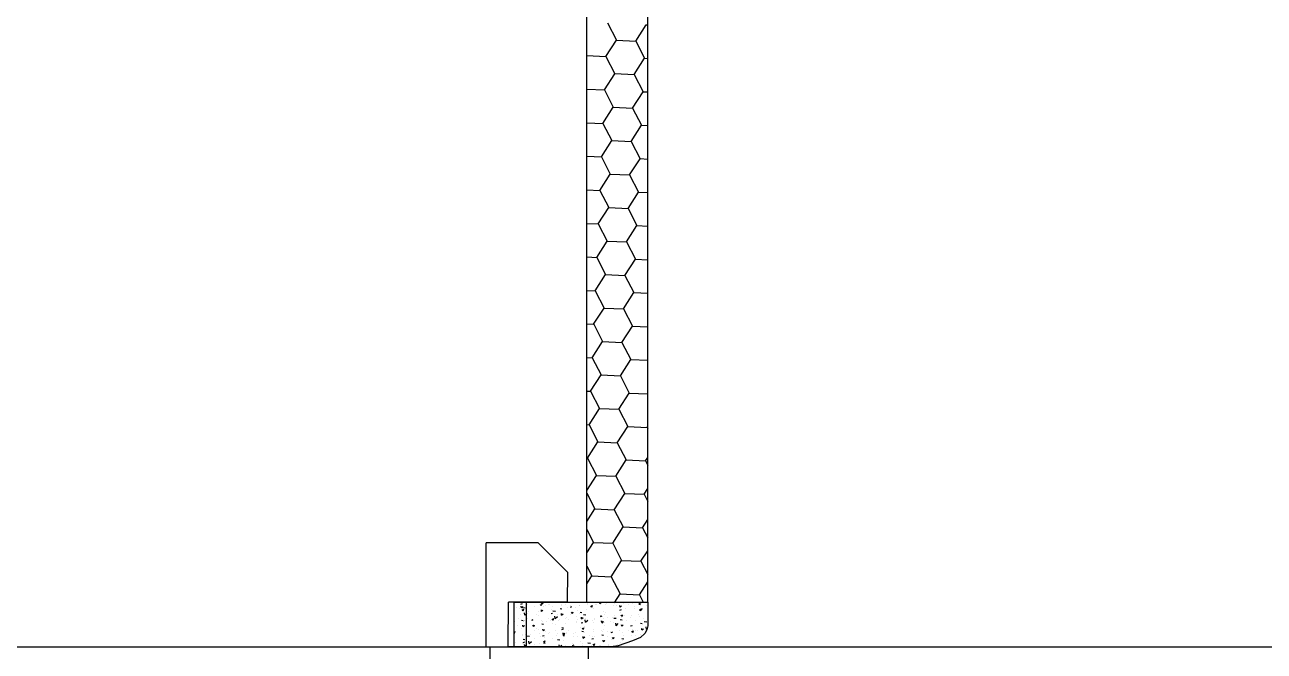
# Model space of a CAD drawing. Header units: feet. Extents: x 50754 to 76410, y 49660 to 67674.
# Drawn here: x 69991.1 to 70164.5, y 54500.6 to 54588.3 of the extents above; entities that cross this region are included whole.
import ezdxf

# ---------------------------------------------------------------- set-up
doc = ezdxf.new("R2010")
doc.units = ezdxf.units.FT
doc.linetypes.add('Amconstr', pattern=[9999, 9999, 0])
for name, color, linetype in [('1_HATCH', 8, 'Continuous'), ('1_LINE', 4, 'Continuous'), ('CKS_PROPERTY LINE', 5, 'Continuous'), ('MS GATE', 1, 'Continuous')]:
    doc.layers.add(name, color=color, linetype=linetype)

# ---------------------------------------------------------------- blocks, each defined once
blk = doc.blocks.new('admin enlclave road')
at = {"layer": '1_HATCH'}
h = blk.add_hatch(dxfattribs=at)
h.set_pattern_fill('AR-CONC', color=256, scale=3, style=0)
h.set_pattern_definition([(50, (-5338.741, -22376.413), (21.5178055, -1.882564), [2.25, -24.75]), (355, (-5338.74, -22376.413), (-4.16254, 22.565764), [1.8, -19.8]), (100.4514, (-5336.948, -22376.57), (17.3552815, 20.683186), [1.912206, -21.034263]), (46.1842, (-5338.74, -22370.413), (32.017231, -4.96557), [3.375, -37.125]), (96.6356, (-5336.073, -22370.827), (28.039881, 29.223536), [2.868309, -31.55139]), (351.1842, (-5338.74, -22370.413), (28.039858, 29.223558), [2.7, -29.7]), (21, (-5335.741, -22371.913), (17.9072116, -12.078567), [2.25, -24.75]), (326, (-5335.74, -22371.913), (7.29946, 21.754501), [1.8, -19.8]), (71.4514, (-5334.249, -22372.92), (25.206679, 9.675915), [1.912206, -21.034263]), (37.5, (-5338.741, -22376.4134), (0.3647957, 9.9868156), [0, -19.56, 0, -20.1, 0, -19.875]), (7.5, (-5338.741, -22376.413), (7.8920861, 11.8323514), [0, -11.46, 0, -19.11, 0, -7.575]), (327.5, (-5345.431, -22376.4134), (16.0146731, -0.6766462), [0, -7.5, 0, -23.4, 0, -31.05]), (317.5, (-5348.431, -22376.413), (17.495585, 3.0031495), [0, -9.75, 0, -15.54, 0, -22.05])])
h.paths.add_polyline_path([(44845.5128, -5362.2184), (44845.585, -5362.2085), (44845.6115, -5362.4011), (44845.5922, -5362.4037), (44845.6116, -5362.5483), (44845.5591, -5362.5555)])
h = blk.add_hatch(dxfattribs=at)
h.set_pattern_fill('AR-CONC', color=256, scale=3, style=0)
h.set_pattern_definition([(50, (-5368.925, -22376.413), (21.5178055, -1.882564), [2.25, -24.75]), (355, (-5368.925, -22376.413), (-4.16254, 22.565764), [1.8, -19.8]), (100.4514, (-5367.132, -22376.57), (17.3552815, 20.683186), [1.912206, -21.034263]), (46.1842, (-5368.925, -22370.413), (32.017231, -4.96557), [3.375, -37.125]), (96.6356, (-5366.257, -22370.827), (28.039881, 29.223536), [2.868309, -31.55139]), (351.1842, (-5368.925, -22370.413), (28.039858, 29.223558), [2.7, -29.7]), (21, (-5365.925, -22371.913), (17.9072116, -12.078567), [2.25, -24.75]), (326, (-5365.925, -22371.913), (7.29946, 21.754501), [1.8, -19.8]), (71.4514, (-5364.433, -22372.92), (25.206679, 9.675915), [1.912206, -21.034263]), (37.5, (-5368.925, -22376.4134), (0.3647957, 9.9868156), [0, -19.56, 0, -20.1, 0, -19.875]), (7.5, (-5368.925, -22376.413), (7.8920861, 11.8323514), [0, -11.46, 0, -19.11, 0, -7.575]), (327.5, (-5375.615, -22376.4134), (16.0146731, -0.6766462), [0, -7.5, 0, -23.4, 0, -31.05]), (317.5, (-5378.615, -22376.413), (17.495585, 3.0031495), [0, -9.75, 0, -15.54, 0, -22.05])])
h.paths.add_polyline_path([(44845.7909, -5362.2783), (44845.8041, -5362.3746), (44845.6115, -5362.4011), (44845.585, -5362.2085), (44845.6813, -5362.1952)])
h = blk.add_hatch(dxfattribs=at)
h.set_pattern_fill('ANSI31', color=256, scale=10, style=0)
h.set_pattern_definition([(45, (-5338.7411, -22374.4134), (-0.883883476, 0.883883476), [])])
h.paths.add_polyline_path([(44845.6115, -5362.4011), (44845.6307, -5362.3985), (44845.6502, -5362.543), (44845.6309, -5362.5457)])
at = {"layer": '1_HATCH', "color": 253, "linetype": 'Continuous'}
for p, q in [((44845.7744, -5360.5197), (44845.8011, -5360.462)), ((44845.8011, -5360.462), (44845.8062, -5360.4615)), ((44845.6746, -5360.4735), (44845.7112, -5360.5254)), ((44845.6846, -5360.5831), (44845.7112, -5360.5254)), ((44845.7112, -5360.5254), (44845.7744, -5360.5197)), ((44845.7745, -5360.5197), (44845.8111, -5360.5716)), ((44845.6218, -5360.5888), (44845.6846, -5360.5831)), ((44845.6846, -5360.5831), (44845.7212, -5360.635)), ((44845.7844, -5360.6292), (44845.811, -5360.5716)), ((44845.811, -5360.5715), (44845.8212, -5360.5706)), ((44845.6945, -5360.6926), (44845.7212, -5360.635)), ((44845.7212, -5360.6349), (44845.7844, -5360.6292)), ((44845.7844, -5360.6292), (44845.821, -5360.6811)), ((44845.6368, -5360.6979), (44845.6945, -5360.6926)), ((44845.6946, -5360.6926), (44845.7312, -5360.7445)), ((44845.7944, -5360.7387), (44845.821, -5360.6811)), ((44845.821, -5360.6811), (44845.8361, -5360.6797)), ((44845.7045, -5360.8021), (44845.7311, -5360.7445)), ((44845.7311, -5360.7445), (44845.7944, -5360.7387)), ((44845.7944, -5360.7387), (44845.831, -5360.7906)), ((44845.6517, -5360.8069), (44845.7045, -5360.8021)), ((44845.7045, -5360.8021), (44845.7411, -5360.854)), ((44845.8044, -5360.8483), (44845.831, -5360.7906)), ((44845.831, -5360.7906), (44845.8511, -5360.7888)), ((44845.7145, -5360.9117), (44845.7411, -5360.854)), ((44845.7411, -5360.854), (44845.8044, -5360.8483)), ((44845.8044, -5360.8483), (44845.841, -5360.9002)), ((44845.8143, -5360.9578), (44845.841, -5360.9002)), ((44845.841, -5360.9001), (44845.8661, -5360.8979)), ((44845.6667, -5360.916), (44845.7145, -5360.9117)), ((44845.7145, -5360.9117), (44845.7511, -5360.9636)), ((44845.7245, -5361.0212), (44845.7511, -5360.9636)), ((44845.7511, -5360.9635), (44845.8143, -5360.9578)), ((44845.8143, -5360.9578), (44845.851, -5361.0097)), ((44845.6817, -5361.0251), (44845.7245, -5361.0212)), ((44845.7245, -5361.0212), (44845.7611, -5361.0731)), ((44845.8243, -5361.0673), (44845.8509, -5361.0097)), ((44845.8509, -5361.0097), (44845.8811, -5361.0069)), ((44845.7611, -5361.0731), (44845.8243, -5361.0673)), ((44845.8243, -5361.0673), (44845.8609, -5361.1192)), ((44845.7344, -5361.1307), (44845.7611, -5361.0731)), ((44845.6967, -5361.1342), (44845.7344, -5361.1307)), ((44845.7344, -5361.1307), (44845.7711, -5361.1826)), ((44845.8343, -5361.1769), (44845.8609, -5361.1192)), ((44845.8609, -5361.1192), (44845.8961, -5361.116)), ((44845.7444, -5361.2403), (44845.771, -5361.1826)), ((44845.771, -5361.1826), (44845.8343, -5361.1769)), ((44845.8343, -5361.1769), (44845.8709, -5361.2288)), ((44845.8442, -5361.2864), (44845.8709, -5361.2288)), ((44845.8709, -5361.2287), (44845.9111, -5361.2251)), ((44845.7117, -5361.2432), (44845.7444, -5361.2403)), ((44845.7444, -5361.2403), (44845.781, -5361.2922)), ((44845.7544, -5361.3498), (44845.781, -5361.2922)), ((44845.781, -5361.2921), (44845.8442, -5361.2864)), ((44845.8443, -5361.2864), (44845.8809, -5361.3383)), ((44845.7267, -5361.3523), (44845.7544, -5361.3498)), ((44845.7544, -5361.3498), (44845.791, -5361.4017)), ((44845.8542, -5361.3959), (44845.8808, -5361.3383)), ((44845.8809, -5361.3383), (44845.9261, -5361.3342)), ((44845.791, -5361.4017), (44845.8542, -5361.3959)), ((44845.8542, -5361.3959), (44845.8908, -5361.4478)), ((44845.7643, -5361.4593), (44845.791, -5361.4017)), ((44845.7417, -5361.4614), (44845.7643, -5361.4593)), ((44845.7644, -5361.4593), (44845.801, -5361.5112)), ((44845.8642, -5361.5055), (44845.8908, -5361.4478)), ((44845.8908, -5361.4478), (44845.9411, -5361.4432)), ((44845.7743, -5361.5689), (44845.8009, -5361.5112)), ((44845.801, -5361.5112), (44845.8642, -5361.5054)), ((44845.8642, -5361.5055), (44845.9008, -5361.5574)), ((44845.8742, -5361.615), (44845.9008, -5361.5574)), ((44845.9008, -5361.5573), (44845.9561, -5361.5523)), ((44845.7567, -5361.5705), (44845.7743, -5361.5688)), ((44845.7743, -5361.5689), (44845.8109, -5361.6208)), ((44845.7843, -5361.6784), (44845.8109, -5361.6208)), ((44845.8109, -5361.6207), (44845.8742, -5361.615)), ((44845.8742, -5361.615), (44845.9108, -5361.6669)), ((44845.7717, -5361.6795), (44845.7843, -5361.6784)), ((44845.7843, -5361.6784), (44845.8209, -5361.7303)), ((44845.8841, -5361.7245), (44845.9108, -5361.6669)), ((44845.9108, -5361.6669), (44845.9711, -5361.6614)), ((44845.7943, -5361.7879), (44845.8209, -5361.7303)), ((44845.8209, -5361.7303), (44845.8841, -5361.7245)), ((44845.8842, -5361.7245), (44845.9208, -5361.7764)), ((44845.7867, -5361.7886), (44845.7943, -5361.7879)), ((44845.7943, -5361.7879), (44845.8309, -5361.8398)), ((44845.8941, -5361.8341), (44845.9207, -5361.7764)), ((44845.9207, -5361.7764), (44845.984, -5361.7706)), ((44845.984, -5361.7707), (44845.9856, -5361.7671)), ((44845.984, -5361.7707), (44845.9866, -5361.7743)), ((44845.8042, -5361.8975), (44845.8309, -5361.8398)), ((44845.8309, -5361.8398), (44845.8941, -5361.834)), ((44845.8941, -5361.8341), (44845.9307, -5361.8859)), ((44845.9307, -5361.8859), (44845.994, -5361.8802)), ((44845.9939, -5361.8802), (44845.9995, -5361.8682)), ((44845.994, -5361.8802), (44846.0029, -5361.8928)), ((44845.8017, -5361.8977), (44845.8042, -5361.8974)), ((44845.8043, -5361.8975), (44845.8409, -5361.9494)), ((44845.9041, -5361.9436), (44845.9307, -5361.886)), ((44845.8161, -5362.0028), (44845.8408, -5361.9494)), ((44845.8408, -5361.9493), (44845.9041, -5361.9436)), ((44845.9041, -5361.9436), (44845.9407, -5361.9955)), ((44845.914, -5362.0531), (44845.9407, -5361.9955)), ((44845.9407, -5361.9955), (44846.0039, -5361.9897)), ((44846.0039, -5361.9897), (44846.0134, -5361.9692)), ((44846.0039, -5361.9897), (44846.0192, -5362.0113)), ((44845.8173, -5362.0113), (44845.8508, -5362.0589)), ((44845.83, -5362.1039), (44845.8508, -5362.0589)), ((44845.8508, -5362.0589), (44845.9141, -5362.0531)), ((44845.9141, -5362.0531), (44845.9507, -5362.105)), ((44846.0139, -5362.0993), (44846.0273, -5362.0703)), ((44845.924, -5362.1627), (44845.9507, -5362.105)), ((44845.9507, -5362.105), (44846.0139, -5362.0992)), ((44846.0139, -5362.0993), (44846.0354, -5362.1298)), ((44845.8336, -5362.1298), (44845.8608, -5362.1684)), ((44845.8439, -5362.205), (44845.8608, -5362.1684)), ((44845.8608, -5362.1684), (44845.924, -5362.1626)), ((44845.924, -5362.1627), (44845.9606, -5362.2145)), ((44845.9606, -5362.2145), (44846.0239, -5362.2088)), ((44846.0239, -5362.2088), (44846.0412, -5362.1714)), ((44846.0239, -5362.2088), (44846.0517, -5362.2483)), ((44845.8499, -5362.2483), (44845.8708, -5362.2779)), ((44845.934, -5362.2722), (44845.9606, -5362.2145)), ((44845.8578, -5362.306), (44845.8708, -5362.278)), ((44845.8708, -5362.2779), (44845.934, -5362.2722)), ((44845.934, -5362.2722), (44845.9706, -5362.3241)), ((44846.0338, -5362.3183), (44846.055, -5362.2724)), ((44845.9569, -5362.3536), (44845.9706, -5362.3241)), ((44845.9706, -5362.3241), (44846.0338, -5362.3183)), ((44846.0339, -5362.3183), (44846.0498, -5362.3409)), ((44845.8691, -5362.3686), (44845.8691, -5362.3686)), ((44845.8946, -5362.37), (44845.8946, -5362.37)), ((44845.8999, -5362.3694), (44845.8999, -5362.3694)), ((44845.9003, -5362.3632), (44845.9003, -5362.3632)), ((44845.9097, -5362.3642), (44845.9088, -5362.36)), ((44845.9097, -5362.3642), (44845.9141, -5362.3593)), ((44845.9286, -5362.3643), (44845.9286, -5362.3643)), ((44845.9312, -5362.3597), (44845.9312, -5362.3597)), ((44845.9531, -5362.3653), (44845.9531, -5362.3653)), ((44845.9574, -5362.3593), (44845.9574, -5362.3593)), ((44845.9627, -5362.364), (44845.9627, -5362.364)), ((44845.9766, -5362.3672), (44845.9754, -5362.3621)), ((44845.9766, -5362.3672), (44845.981, -5362.3624)), ((44845.9861, -5362.3543), (44845.9861, -5362.3543)), ((44845.9939, -5362.3699), (44845.9939, -5362.3699)), ((44846.0044, -5362.3547), (44846.0044, -5362.3547)), ((44846.0148, -5362.3493), (44846.0148, -5362.3493)), ((44846.0232, -5362.3594), (44846.0232, -5362.3594)), ((44846.0251, -5362.3645), (44846.0251, -5362.3645)), ((44846.0358, -5362.3489), (44846.0413, -5362.3491)), ((44846.037, -5362.3469), (44846.042, -5362.3444)), ((44846.0434, -5362.3703), (44846.0423, -5362.3652)), ((44846.0434, -5362.3703), (44846.0478, -5362.3654)), ((44846.0435, -5362.3443), (44846.0435, -5362.3443)), ((44846.047, -5362.3672), (44846.0435, -5362.3633)), ((44846.047, -5362.3672), (44846.0485, -5362.3608)), ((44846.0629, -5362.35), (44846.0629, -5362.35)), ((44845.6532, -5362.4017), (44845.6582, -5362.3992)), ((44845.6563, -5362.4133), (44845.6551, -5362.4082)), ((44845.6563, -5362.4133), (44845.6607, -5362.4085)), ((44845.6599, -5362.4116), (44845.6682, -5362.4115)), ((44845.6636, -5362.4065), (44845.6636, -5362.4065)), ((44845.6702, -5362.4095), (44845.6702, -5362.4095)), ((44845.6752, -5362.4007), (44845.6752, -5362.4007)), ((44845.6989, -5362.4045), (44845.6989, -5362.4045)), ((44845.7132, -5362.3949), (44845.7132, -5362.3949)), ((44845.7155, -5362.395), (44845.721, -5362.3952)), ((44845.7231, -5362.3922), (44845.7196, -5362.3883)), ((44845.7231, -5362.4164), (44845.722, -5362.4113)), ((44845.7231, -5362.3922), (44845.7246, -5362.3859)), ((44845.7231, -5362.4164), (44845.7275, -5362.4115)), ((44845.7277, -5362.3995), (44845.7277, -5362.3995)), ((44845.7337, -5362.396), (44845.7337, -5362.396)), ((44845.7414, -5362.3896), (44845.7414, -5362.3896)), ((44845.7444, -5362.3895), (44845.7444, -5362.3895)), ((44845.7556, -5362.4062), (44845.7556, -5362.4062)), ((44845.7564, -5362.3945), (44845.7564, -5362.3945)), ((44845.7602, -5362.4096), (44845.7686, -5362.4094)), ((44845.7823, -5362.398), (44845.7879, -5362.3983)), ((44845.7849, -5362.3853), (44845.7849, -5362.3853)), ((44845.7851, -5362.3894), (44845.7851, -5362.3894)), ((44845.7976, -5362.3833), (44845.7976, -5362.3833)), ((44845.8068, -5362.3902), (44845.8068, -5362.3902)), ((44845.8138, -5362.3844), (44845.8138, -5362.3844)), ((44845.8151, -5362.3892), (44845.8201, -5362.3867)), ((44845.8251, -5362.4095), (44845.8216, -5362.4055)), ((44845.8251, -5362.4095), (44845.8266, -5362.4031)), ((44845.8334, -5362.3893), (44845.8334, -5362.3893)), ((44845.838, -5362.3961), (44845.838, -5362.3961)), ((44845.8425, -5362.3794), (44845.8425, -5362.3794)), ((44845.8434, -5362.3807), (44845.8434, -5362.3807)), ((44845.8476, -5362.406), (44845.8476, -5362.406)), ((44845.8492, -5362.4011), (44845.8547, -5362.4014)), ((44845.8606, -5362.4075), (44845.869, -5362.4073)), ((44845.8692, -5362.3907), (44845.8692, -5362.3907)), ((44845.8712, -5362.3744), (44845.8712, -5362.3744)), ((44845.885, -5362.3797), (44845.8815, -5362.3758)), ((44845.885, -5362.3797), (44845.8865, -5362.3733)), ((44845.8896, -5362.383), (44845.8896, -5362.383)), ((44845.916, -5362.4042), (44845.9216, -5362.4044)), ((44845.9171, -5362.4064), (44845.9221, -5362.4039)), ((44845.9254, -5362.389), (44845.9254, -5362.389)), ((44845.9283, -5362.4103), (44845.9283, -5362.4103)), ((44845.9295, -5362.3989), (44845.9295, -5362.3989)), ((44845.9316, -5362.3915), (44845.9316, -5362.3915)), ((44845.9396, -5362.4057), (44845.9396, -5362.4057)), ((44845.957, -5362.4052), (44845.957, -5362.4052)), ((44845.961, -5362.4054), (44845.9694, -5362.4052)), ((44845.9629, -5362.3974), (44845.9629, -5362.3974)), ((44845.977, -5362.3766), (44845.982, -5362.3742)), ((44845.9815, -5362.3827), (44845.9815, -5362.3827)), ((44845.9829, -5362.4072), (44845.9885, -5362.4075)), ((44845.987, -5362.3969), (44845.9835, -5362.393)), ((44845.9858, -5362.4002), (44845.9858, -5362.4002)), ((44845.987, -5362.3969), (44845.9885, -5362.3906)), ((44845.9941, -5362.392), (44845.9941, -5362.392)), ((44846.0026, -5362.4064), (44846.0026, -5362.4064)), ((44846.0145, -5362.3952), (44846.0145, -5362.3952)), ((44846.0174, -5362.3888), (44846.0174, -5362.3888)), ((44846.0316, -5362.4054), (44846.0316, -5362.4054)), ((44846.0393, -5362.3836), (44846.0393, -5362.3836)), ((44846.0432, -5362.3902), (44846.0432, -5362.3902)), ((44846.0498, -5362.4103), (44846.0553, -5362.4106)), ((44846.0565, -5362.3927), (44846.0565, -5362.3927)), ((44846.0612, -5362.4018), (44846.0612, -5362.4018)), ((44846.0614, -5362.4033), (44846.0697, -5362.4031)), ((44845.6415, -5362.4145), (44845.6415, -5362.4145)), ((44845.6509, -5362.4165), (44845.6509, -5362.4165)), ((44845.6511, -5362.4499), (44845.6511, -5362.4499)), ((44845.6578, -5362.4358), (44845.6578, -5362.4358)), ((44845.6631, -5362.422), (44845.6596, -5362.4181)), ((44845.6626, -5362.4533), (44845.6681, -5362.4536)), ((44845.6631, -5362.422), (44845.6646, -5362.4156)), ((44845.6707, -5362.4355), (44845.6684, -5362.428)), ((44845.6707, -5362.4355), (44845.6768, -5362.4278)), ((44845.6719, -5362.4525), (44845.6719, -5362.4525)), ((44845.6734, -5362.4524), (44845.6734, -5362.4524)), ((44845.6821, -5362.4224), (44845.6821, -5362.4224)), ((44845.6822, -5362.4445), (44845.6822, -5362.4445)), ((44845.6952, -5362.4486), (44845.7002, -5362.4462)), ((44845.6986, -5362.4504), (44845.6986, -5362.4504)), ((44845.71, -5362.4296), (44845.71, -5362.4296)), ((44845.7133, -5362.417), (44845.7133, -5362.417)), ((44845.7139, -5362.4295), (44845.7139, -5362.4295)), ((44845.7273, -5362.4454), (44845.7273, -5362.4454)), ((44845.7319, -5362.4478), (44845.7319, -5362.4478)), ((44845.7447, -5362.4452), (44845.7447, -5362.4452)), ((44845.7497, -5362.4356), (44845.7497, -5362.4356)), ((44845.7551, -5362.4189), (44845.7601, -5362.4164)), ((44845.7561, -5362.4404), (44845.7561, -5362.4404)), ((44845.7651, -5362.4392), (44845.7616, -5362.4353)), ((44845.7639, -5362.4522), (44845.7639, -5362.4522)), ((44845.7651, -5362.4392), (44845.7666, -5362.4328)), ((44845.7711, -5362.4334), (44845.7688, -5362.4259)), ((44845.7711, -5362.4334), (44845.7772, -5362.4257)), ((44845.7757, -5362.4177), (44845.7757, -5362.4177)), ((44845.7759, -5362.4512), (44845.7759, -5362.4512)), ((44845.7832, -5362.4371), (44845.7832, -5362.4371)), ((44845.7848, -5362.4354), (44845.7848, -5362.4354)), ((44845.79, -5362.4195), (44845.7888, -5362.4143)), ((44845.79, -5362.4195), (44845.7944, -5362.4146)), ((44845.8059, -5362.4293), (44845.8059, -5362.4293)), ((44845.807, -5362.4236), (44845.807, -5362.4236)), ((44845.8071, -5362.4457), (44845.8071, -5362.4457)), ((44845.8135, -5362.4303), (44845.8135, -5362.4303)), ((44845.8198, -5362.4143), (44845.8198, -5362.4143)), ((44845.8382, -5362.4182), (44845.8382, -5362.4182)), ((44845.8417, -5362.4324), (44845.8417, -5362.4324)), ((44845.8417, -5362.4353), (44845.8417, -5362.4353)), ((44845.8422, -5362.4253), (44845.8422, -5362.4253)), ((44845.8568, -5362.4225), (44845.8557, -5362.4174)), ((44845.8559, -5362.452), (44845.8559, -5362.452)), ((44845.8568, -5362.4225), (44845.8612, -5362.4177)), ((44845.8571, -5362.4361), (44845.8621, -5362.4336)), ((44845.8671, -5362.4564), (44845.8636, -5362.4525)), ((44845.8671, -5362.4564), (44845.8686, -5362.45)), ((44845.8714, -5362.4314), (44845.8692, -5362.4238)), ((44845.8695, -5362.4465), (44845.8695, -5362.4465)), ((44845.8709, -5362.4203), (44845.8709, -5362.4203)), ((44845.8714, -5362.4314), (44845.8776, -5362.4236)), ((44845.8929, -5362.4218), (44845.8929, -5362.4218)), ((44845.8979, -5362.429), (44845.8979, -5362.429)), ((44845.8996, -5362.4153), (44845.8996, -5362.4153)), ((44845.9006, -5362.419), (44845.9006, -5362.419)), ((44845.9008, -5362.4524), (44845.9008, -5362.4524)), ((44845.9237, -5362.4256), (44845.9225, -5362.4205)), ((44845.927, -5362.4267), (44845.9235, -5362.4228)), ((44845.9237, -5362.4256), (44845.9281, -5362.4207)), ((44845.927, -5362.4267), (44845.9285, -5362.4203)), ((44845.9278, -5362.4507), (44845.9278, -5362.4507)), ((44845.9318, -5362.4249), (44845.9318, -5362.4249)), ((44845.932, -5362.447), (44845.932, -5362.447)), ((44845.9337, -5362.435), (44845.9337, -5362.435)), ((44845.9479, -5362.4517), (44845.9479, -5362.4517)), ((44845.9514, -5362.4171), (44845.9514, -5362.4171)), ((44845.9575, -5362.4498), (44845.9575, -5362.4498)), ((44845.9591, -5362.4533), (44845.9641, -5362.4509)), ((44845.963, -5362.4195), (44845.963, -5362.4195)), ((44845.9718, -5362.4293), (44845.9696, -5362.4217)), ((44845.9718, -5362.4293), (44845.9779, -5362.4216)), ((44845.9862, -5362.4448), (44845.9862, -5362.4448)), ((44845.9906, -5362.4287), (44845.9894, -5362.4235)), ((44845.9899, -5362.4287), (44845.9899, -5362.4287)), ((44845.9906, -5362.4287), (44845.995, -5362.4238)), ((44845.9944, -5362.4477), (44845.9944, -5362.4477)), ((44846.0149, -5362.4397), (44846.0149, -5362.4397)), ((44846.0191, -5362.4236), (44846.0241, -5362.4211)), ((44846.0254, -5362.4202), (44846.0254, -5362.4202)), ((44846.029, -5362.4439), (44846.0255, -5362.44)), ((44846.0256, -5362.4536), (44846.0256, -5362.4536)), ((44846.0257, -5362.4348), (44846.0257, -5362.4348)), ((44846.029, -5362.4439), (44846.0305, -5362.4375)), ((44846.0375, -5362.4353), (44846.0375, -5362.4353)), ((44846.0399, -5362.4515), (44846.0399, -5362.4515)), ((44846.0437, -5362.4347), (44846.0437, -5362.4347)), ((44846.0574, -5362.4317), (44846.0563, -5362.4266)), ((44846.0567, -5362.4261), (44846.0567, -5362.4261)), ((44846.0568, -5362.4482), (44846.0568, -5362.4482)), ((44846.0574, -5362.4317), (44846.0618, -5362.4269)), ((44846.0722, -5362.4272), (44846.0699, -5362.4196)), ((44846.0722, -5362.4272), (44846.0739, -5362.425)), ((44846.0724, -5362.4297), (44846.0724, -5362.4297)), ((44845.6412, -5362.4605), (44845.6412, -5362.4605)), ((44845.6452, -5362.4987), (44845.6467, -5362.4923)), ((44845.6512, -5362.472), (44845.6512, -5362.472)), ((44845.6661, -5362.4818), (44845.6661, -5362.4818)), ((44845.6702, -5362.4748), (44845.6691, -5362.4696)), ((44845.6699, -5362.4554), (44845.6699, -5362.4554)), ((44845.6702, -5362.4748), (44845.6746, -5362.4699)), ((44845.6991, -5362.495), (44845.6991, -5362.495)), ((44845.7051, -5362.4689), (44845.7016, -5362.465)), ((44845.7051, -5362.4689), (44845.7066, -5362.4625)), ((44845.7083, -5362.4814), (44845.7083, -5362.4814)), ((44845.7136, -5362.4727), (44845.7136, -5362.4727)), ((44845.7222, -5362.4756), (44845.7222, -5362.4756)), ((44845.7278, -5362.49), (44845.7278, -5362.49)), ((44845.7294, -5362.4564), (44845.735, -5362.4567)), ((44845.7371, -5362.4778), (44845.7359, -5362.4727)), ((44845.7371, -5362.4778), (44845.7415, -5362.473)), ((44845.7372, -5362.4956), (44845.7422, -5362.4931)), ((44845.7449, -5362.4787), (44845.7449, -5362.4787)), ((44845.7565, -5362.4849), (44845.7565, -5362.4849)), ((44845.7581, -5362.4816), (44845.7581, -5362.4816)), ((44845.776, -5362.4732), (44845.776, -5362.4732)), ((44845.7814, -5362.4888), (44845.7814, -5362.4888)), ((44845.7852, -5362.4799), (44845.7852, -5362.4799)), ((44845.7963, -5362.4595), (44845.8019, -5362.4597)), ((44845.7971, -5362.4658), (44845.8021, -5362.4634)), ((44845.804, -5362.4809), (44845.8028, -5362.4758)), ((44845.8071, -5362.4861), (44845.8036, -5362.4822)), ((44845.804, -5362.4809), (44845.8084, -5362.476)), ((44845.8071, -5362.4861), (44845.8086, -5362.4798)), ((44845.8139, -5362.4749), (44845.8139, -5362.4749)), ((44845.8142, -5362.4753), (44845.8142, -5362.4753)), ((44845.8181, -5362.466), (44845.8181, -5362.466)), ((44845.8385, -5362.474), (44845.8385, -5362.474)), ((44845.8399, -5362.4842), (44845.8399, -5362.4842)), ((44845.8427, -5362.4699), (44845.8427, -5362.4699)), ((44845.8501, -5362.4813), (44845.8501, -5362.4813)), ((44845.8632, -5362.4625), (44845.8687, -5362.4628)), ((44845.8708, -5362.484), (44845.8697, -5362.4788)), ((44845.8697, -5362.4799), (44845.8697, -5362.4799)), ((44845.8708, -5362.484), (44845.8752, -5362.4791)), ((44845.8714, -5362.4649), (44845.8714, -5362.4649)), ((44845.8912, -5362.4735), (44845.8912, -5362.4735)), ((44845.8991, -5362.4831), (44845.9041, -5362.4806)), ((44845.9001, -5362.4598), (44845.9001, -5362.4598)), ((44845.9009, -5362.4745), (44845.9009, -5362.4745)), ((44845.9062, -5362.475), (44845.9062, -5362.475)), ((44845.9288, -5362.4548), (44845.9288, -5362.4548)), ((44845.93, -5362.4656), (44845.9356, -5362.4659)), ((44845.9377, -5362.487), (44845.9365, -5362.4819)), ((44845.9377, -5362.487), (44845.9421, -5362.4822)), ((44845.942, -5362.481), (44845.942, -5362.481)), ((44845.9497, -5362.4688), (44845.9497, -5362.4688)), ((44845.9575, -5362.4951), (44845.9575, -5362.4951)), ((44845.9633, -5362.4752), (44845.9633, -5362.4752)), ((44845.969, -5362.4736), (44845.9655, -5362.4697)), ((44845.9691, -5362.4736), (44845.9705, -5362.4672)), ((44845.9862, -5362.4901), (44845.9862, -5362.4901)), ((44845.9946, -5362.4811), (44845.9946, -5362.4811)), ((44845.9969, -5362.4687), (44846.0025, -5362.4689)), ((44845.9982, -5362.4748), (44845.9982, -5362.4748)), ((44846.0009, -5362.4582), (44846.0009, -5362.4582)), ((44846.0035, -5362.4855), (44846.0034, -5362.485)), ((44845.6452, -5362.4987), (44845.6444, -5362.4978)), ((44845.6515, -5362.5277), (44845.6515, -5362.5277)), ((44845.6704, -5362.5), (44845.6704, -5362.5)), ((44845.6717, -5362.5042), (44845.6717, -5362.5042)), ((44845.6744, -5362.5279), (44845.6744, -5362.5279)), ((44845.6766, -5362.5148), (44845.6821, -5362.515)), ((44845.6772, -5362.5253), (44845.6822, -5362.5228)), ((44845.6802, -5362.4985), (44845.6802, -5362.4985)), ((44845.6826, -5362.5002), (44845.6826, -5362.5002)), ((44845.6827, -5362.5337), (44845.6827, -5362.5337)), ((44845.6842, -5362.5362), (44845.6831, -5362.5311)), ((44845.6842, -5362.5362), (44845.6886, -5362.5313)), ((44845.6869, -5362.5022), (44845.6953, -5362.502)), ((44845.6978, -5362.5261), (44845.6955, -5362.5185)), ((44845.6978, -5362.5261), (44845.7039, -5362.5184)), ((44845.7066, -5362.5331), (44845.7066, -5362.5331)), ((44845.7138, -5362.5062), (44845.7138, -5362.5062)), ((44845.7139, -5362.5283), (44845.7139, -5362.5283)), ((44845.7302, -5362.4995), (44845.7302, -5362.4995)), ((44845.7305, -5362.5216), (44845.7305, -5362.5216)), ((44845.7434, -5362.5178), (44845.749, -5362.5181)), ((44845.7471, -5362.5159), (44845.7436, -5362.512)), ((44845.745, -5362.5008), (44845.745, -5362.5008)), ((44845.7471, -5362.5159), (44845.7486, -5362.5095)), ((44845.7722, -5362.4983), (44845.7722, -5362.4983)), ((44845.7873, -5362.5001), (44845.7957, -5362.4999)), ((44845.7977, -5362.5225), (44845.7959, -5362.5164)), ((44845.7996, -5362.5222), (44845.8042, -5362.5163)), ((44845.8074, -5362.5015), (44845.8074, -5362.5015)), ((44845.8163, -5362.5178), (44845.8163, -5362.5178)), ((44845.8387, -5362.5074), (44845.8387, -5362.5074)), ((44845.8392, -5362.5128), (44845.8442, -5362.5103)), ((44845.8427, -5362.5152), (44845.8427, -5362.5152)), ((44845.8642, -5362.498), (44845.8642, -5362.498)), ((44845.8698, -5362.502), (44845.8698, -5362.502)), ((44845.8714, -5362.5102), (44845.8714, -5362.5102)), ((44845.8877, -5362.498), (44845.8961, -5362.4978)), ((44845.9001, -5362.5052), (44845.9001, -5362.5052)), ((44845.9091, -5362.5034), (44845.9056, -5362.4994)), ((44845.9091, -5362.5034), (44845.9106, -5362.497)), ((44845.9261, -5362.5024), (44845.9261, -5362.5024)), ((44845.9288, -5362.5002), (44845.9288, -5362.5002)), ((44845.9323, -5362.5027), (44845.9323, -5362.5027)), ((44845.9562, -5362.4977), (44845.9562, -5362.4977))]:
    blk.add_line(p, q, dxfattribs=at)
at = {"layer": '1_LINE', "color": 253}
for p, q in [((44846.0642, -5362.3389), (44845.5593, -5358.6652)), ((44845.8661, -5362.3661), (44845.3611, -5358.6924)), ((44845.6813, -5362.1952), (44845.5128, -5362.2184)), ((44845.6813, -5362.1952), (44845.7909, -5362.2783)), ((44845.5591, -5362.5555), (44845.5128, -5362.2184)), ((44845.8041, -5362.3746), (44845.7909, -5362.2783)), ((44845.6307, -5362.3985), (44846.0642, -5362.3389)), ((44846.0642, -5362.3389), (44846.0747, -5362.4153)), ((44845.6506, -5362.543), (44845.6307, -5362.3985)), ((44845.69, -5362.5375), (44845.6701, -5362.3931)), ((44846.0684, -5362.4423), (44846.0563, -5362.457)), ((44846.0736, -5362.4295), (44846.0684, -5362.4423)), ((44846.0747, -5362.4153), (44846.0736, -5362.4295)), ((44845.988, -5362.4936), (44845.9638, -5362.4999)), ((44846.0322, -5362.4714), (44845.988, -5362.4936)), ((44846.0563, -5362.457), (44846.0322, -5362.4714)), ((44845.8662, -5362.5133), (44845.6506, -5362.543)), ((44845.9638, -5362.4999), (44845.8662, -5362.5133)), ((44845.8662, -5362.5133), (44845.8662, -5362.5133)), ((44845.8909, -5362.5099), (44846.844, -5369.4447)), ((44845.5591, -5362.5555), (44845.6313, -5362.5456)), ((44845.5714, -5362.5538), (44846.5251, -5369.4886)), ((44845.6506, -5362.543), (44845.6506, -5362.543))]:
    blk.add_line(p, q, dxfattribs=at)
for points in [[(44845.8041, -5362.3746), (44845.6115, -5362.4011)], [(44845.6309, -5362.5456), (44845.6115, -5362.4011)], [(44845.6502, -5362.543), (44845.6307, -5362.3985)], [(44845.6502, -5362.543), (44845.6309, -5362.5456)]]:
    blk.add_lwpolyline(points, dxfattribs=at)
at = {"layer": 'CKS_PROPERTY LINE', "color": 253, "lineweight": -3}
blk.add_lwpolyline([(44504.565, -5433.9082, -0.127716), (44593.8076, -5397.1569), (44859.7309, -5360.6077)], format="xyb", dxfattribs=at)

msp = doc.modelspace()

# ---------------------------------------------------------------- block references
at = {"layer": 'MS GATE', "linetype": 'Amconstr', "lineweight": 25, "xscale": 42.66674600251998, "yscale": 42.66674600251998, "zscale": 42.66674600251998, "rotation": 352.174150691152}
msp.add_blockref('admin enlclave road', (-1794383.54152, 541708.42207), dxfattribs=at)

doc.saveas('drawing.dxf')
